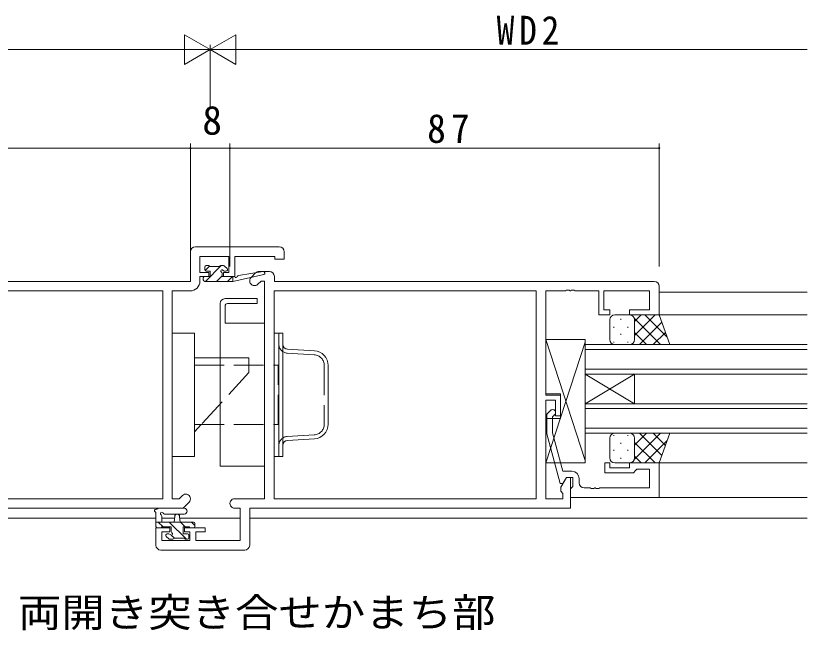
# Model space of a CAD drawing. Units: millimetres, scale not verified. Extents: x -841 to 292, y -594 to 212.
# Drawn here: x -82.2 to 78.2, y -116.4 to 8.2 of the extents above; entities that cross this region are included whole.
import ezdxf
from ezdxf.enums import TextEntityAlignment as Align

# ---------------------------------------------------------------- set-up
doc = ezdxf.new("R2010")
doc.units = ezdxf.units.MM
doc.header["$LTSCALE"] = 2
doc.linetypes.add('DASHED3', pattern=[4, 3, -1])
doc.layers.add('0-2_USER1', color=7, linetype='Continuous')
for name, color, linetype, lineweight in [('0-3_YKK_11', 7, 'Continuous', 9), ('0-4_YKK_12', 2, 'Continuous', 9), ('0-5_YKK_13', 4, 'Continuous', 9), ('0-6_YKK_D', 6, 'Continuous', 9)]:
    doc.layers.add(name, color=color, linetype=linetype, lineweight=lineweight)
doc.styles.add('ＭＳ ゴシック', font='')
doc.styles.get('ＭＳ ゴシック').set_extended_font_data('MS Gothic')

msp = doc.modelspace()

# ---------------------------------------------------------------- linework, layer by layer
at = {"layer": '0-3_YKK_11'}
for p, q in [((-46.76, -39.706), (-46.76, -45.706)), ((-28.76, -38.706), (-45.76, -38.706)), ((-27.76, -41.206), (-27.76, -39.706)), ((-44.83, -40.636), (-38.96, -40.636)), ((-44.83, -43.906), (-44.83, -40.636)), ((-38.96, -40.636), (-38.96, -43.906)), ((-37.76, -40.636), (-29.69, -40.636)), ((-37.76, -44.707), (-37.76, -40.636)), ((-29.69, -40.636), (-29.69, -41.206)), ((-29.69, -41.206), (-27.76, -41.206)), ((-43.06, -43.906), (-44.83, -43.906)), ((-44.83, -44.707), (-43.06, -44.707)), ((-44.83, -45.636), (-44.83, -44.707)), ((-43.06, -44.707), (-43.06, -43.906)), ((-40.06, -43.906), (-40.06, -44.707)), ((-38.96, -43.906), (-40.06, -43.906)), ((-40.06, -44.707), (-37.76, -44.707)), ((-33.553, -43.999), (-34.477, -44.924)), ((-30.76, -43.706), (-32.846, -43.706)), ((-29.76, -45.706), (-29.76, -44.707)), ((-46.76, -45.706), (-132.76, -45.706)), ((-33.113, -46.289), (-32.461, -45.636)), ((-32.461, -45.636), (-31.76, -45.636)), ((-31.76, -45.636), (-31.76, -89.776)), ((47.24, -45.706), (-29.76, -45.706)), ((-52.39, -47.636), (-108.83, -47.636)), ((-52.39, -47.636), (-108.83, -47.636)), ((-52.39, -89.776), (-52.39, -47.636)), ((-50.46, -47.636), (-46.83, -47.636)), ((-50.46, -89.776), (-50.46, -47.636)), ((23.31, -47.636), (-29.83, -47.636)), ((-29.83, -47.636), (-29.83, -89.776)), ((23.31, -47.636), (-29.83, -47.636)), ((23.31, -89.776), (23.31, -47.636)), ((25.24, -47.636), (29.282, -47.636)), ((25.24, -68.807), (25.24, -47.636)), ((29.282, -47.636), (29.465, -47.516)), ((29.465, -47.516), (30.015, -47.516)), ((30.015, -47.516), (30.198, -47.636)), ((30.198, -47.636), (30.282, -47.636)), ((30.282, -47.636), (30.465, -47.516)), ((30.465, -47.516), (31.015, -47.516)), ((31.015, -47.516), (31.198, -47.636)), ((31.198, -47.636), (36.04, -47.636)), ((36.04, -47.636), (36.04, -52.506)), ((37.04, -47.636), (46.31, -47.636)), ((37.04, -51.506), (37.04, -47.636)), ((46.31, -47.636), (46.31, -51.506)), ((48.24, -52.506), (48.24, -46.706)), ((36.04, -52.506), (38.24, -52.506)), ((38.24, -51.506), (37.04, -51.506)), ((38.24, -52.506), (38.24, -51.506)), ((42.24, -51.506), (42.24, -52.506)), ((46.31, -51.506), (42.24, -51.506)), ((42.24, -52.506), (48.24, -52.506)), ((28.24, -68.807), (25.24, -68.807)), ((28.24, -73.006), (28.24, -68.807)), ((25.24, -69.807), (27.24, -69.807)), ((25.24, -89.776), (25.24, -69.807)), ((27.24, -69.807), (27.24, -73.006)), ((26.216, -71.882), (25.44, -72.658)), ((25.44, -72.658), (25.44, -76.603)), ((26.64, -73.155), (27.064, -72.731)), ((26.64, -76.445), (26.64, -73.155)), ((27.24, -73.006), (28.24, -73.006)), ((25.44, -76.603), (28.147, -86.707)), ((28.72, -84.207), (26.64, -76.445)), ((37.24, -82.506), (37.24, -84.507)), ((38.24, -82.506), (37.24, -82.506)), ((38.24, -83.506), (38.24, -82.506)), ((42.24, -82.506), (42.24, -83.506)), ((48.24, -82.506), (42.24, -82.506)), ((48.24, -89.506), (48.24, -82.506)), ((30.54, -84.207), (28.72, -84.207)), ((37.24, -84.507), (43.04, -84.507)), ((42.24, -83.506), (38.24, -83.506)), ((43.04, -84.507), (43.54, -84.006)), ((43.54, -84.006), (43.74, -83.806)), ((43.74, -83.806), (46.31, -83.806)), ((46.31, -83.806), (46.31, -87.576)), ((29.44, -85.506), (28.31, -87.464)), ((28.747, -86.707), (29.44, -85.506)), ((30.24, -85.506), (29.44, -85.506)), ((29.44, -85.506), (30.74, -85.506)), ((30.24, -91.707), (30.24, -85.506)), ((30.74, -85.506), (30.74, -87.306)), ((32.04, -86.576), (32.04, -85.706)), ((28.147, -86.707), (28.747, -86.707)), ((28.31, -87.464), (28.31, -88.276)), ((30.54, -87.506), (30.24, -87.806)), ((30.24, -87.806), (30.24, -89.506)), ((30.74, -87.306), (30.54, -87.506)), ((34.282, -87.576), (33.04, -87.576)), ((34.465, -87.696), (34.282, -87.576)), ((35.015, -87.696), (34.465, -87.696)), ((35.198, -87.576), (35.015, -87.696)), ((35.282, -87.576), (35.198, -87.576)), ((35.465, -87.696), (35.282, -87.576)), ((36.015, -87.696), (35.465, -87.696)), ((36.198, -87.576), (36.015, -87.696)), ((46.31, -87.576), (36.198, -87.576)), ((-108.83, -89.776), (-52.39, -89.776)), ((-49.059, -89.776), (-50.46, -89.776)), ((-48.407, -89.124), (-49.059, -89.776)), ((-31.76, -89.776), (-37.795, -89.776)), ((-29.83, -89.776), (23.31, -89.776)), ((28.74, -89.776), (25.24, -89.776)), ((28.31, -88.276), (28.74, -88.707)), ((28.74, -88.707), (28.74, -89.776)), ((30.24, -89.506), (48.24, -89.506)), ((-48.26, -91.707), (-47.043, -90.489)), ((-115.76, -91.707), (-48.26, -91.707)), ((-37.795, -91.707), (-36.69, -91.707)), ((-36.69, -91.707), (-36.69, -98.276)), ((-34.76, -91.707), (30.24, -91.707)), ((-34.76, -99.206), (-34.76, -91.707)), ((-53.76, -95.706), (-53.76, -99.206)), ((-50.96, -95.706), (-53.76, -95.706)), ((-50.96, -96.506), (-50.96, -95.706)), ((-47.96, -95.706), (-47.96, -96.506)), ((-43.76, -95.706), (-47.96, -95.706)), ((-43.76, -96.506), (-43.76, -95.706)), ((-52.56, -96.506), (-50.96, -96.506)), ((-52.56, -98.276), (-52.56, -96.506)), ((-47.96, -96.506), (-46.86, -96.506)), ((-46.86, -96.506), (-46.86, -98.276)), ((-45.66, -96.506), (-43.76, -96.506)), ((-45.66, -98.276), (-45.66, -96.506)), ((-46.86, -98.276), (-52.56, -98.276)), ((-36.69, -98.276), (-45.66, -98.276)), ((-52.76, -100.206), (-35.76, -100.206))]:
    msp.add_line(p, q, dxfattribs=at)
for centre, radius, start, end in [((-45.76, -39.706), 1, 90, 179.99998), ((-28.76, -39.706), 1, 0, 89.99998), ((-32.846, -44.707), 1, 89.99997, 134.99997), ((-30.76, -44.707), 1, 0, 89.99998), ((-46.83, -45.636), 2, 270, 359.99998), ((-33.795, -45.606), 0.965, 134.99998, 315), ((47.24, -46.706), 1, 0, 89.99998), ((26.64, -72.306), 0.6, 314.99998, 135), ((30.54, -85.706), 1.5, 0, 89.99998), ((33.04, -86.576), 1, 180, 269.99998), ((-47.725, -89.807), 0.965, 314.99998, 135), ((-37.795, -90.742), 0.965, 89.99998, 270), ((-52.76, -99.206), 1, 180, 269.99998), ((-35.76, -99.206), 1, 270, 359.99998)]:
    msp.add_arc(centre, radius, start, end, dxfattribs=at)
at = {"layer": '0-4_YKK_12'}
for p, q in [((48.24, -47.906), (78.24, -47.906)), ((78.24, -52.506), (48.24, -52.506)), ((33.24, -64.506), (33.24, -58.507)), ((33.24, -58.507), (78.24, -58.507)), ((78.24, -59.506), (33.24, -59.506)), ((33.24, -63.506), (78.24, -63.506)), ((33.24, -70.506), (43.24, -64.506)), ((33.24, -64.506), (43.24, -70.506)), ((33.24, -64.506), (33.24, -70.506)), ((78.24, -64.506), (33.24, -64.506)), ((43.24, -64.506), (43.24, -70.506)), ((33.24, -76.506), (33.24, -70.506)), ((33.24, -70.506), (78.24, -70.506)), ((78.24, -71.506), (33.24, -71.506)), ((33.24, -75.506), (78.24, -75.506)), ((78.24, -76.506), (33.24, -76.506)), ((78.24, -82.506), (48.24, -82.506)), ((48.24, -89.506), (78.24, -89.506)), ((-53.761, -93.706), (-163.76, -93.706)), ((-49.99, -93.706), (-52.561, -93.706)), ((-36.69, -93.706), (-48.933, -93.706)), ((78.24, -93.706), (-34.76, -93.706))]:
    msp.add_line(p, q, dxfattribs=at)
at = {"layer": '0-5_YKK_13'}
for p, q in [((-43.86, -43.307), (-43.86, -42.807)), ((-43.771, -43.52), (-42.877, -42.626)), ((-43.712, -45.706), (-40.512, -42.506)), ((-43.56, -42.506), (-43.06, -42.506)), ((-42.86, -42.706), (-40.86, -42.706)), ((-40.66, -42.506), (-40.06, -42.506)), ((-39.848, -42.594), (-39.348, -43.094)), ((-43.86, -44.707), (-42.76, -44.707)), ((-42.76, -43.606), (-43.56, -43.606)), ((-42.76, -44.707), (-42.76, -43.606)), ((-41.467, -45.706), (-40.36, -44.599)), ((-40.36, -44.067), (-40.36, -44.707)), ((-40.36, -44.707), (-38.162, -44.707)), ((-39.56, -43.606), (-39.899, -43.606)), ((-39.222, -45.706), (-38.222, -44.707)), ((-38.162, -45.706), (-31.896, -44.299)), ((-38.162, -44.707), (-38.075, -44.692)), ((-38.162, -45.706), (-38.162, -44.707)), ((-37.049, -44.526), (-32.01, -43.71)), ((-44.16, -45.407), (-44.16, -45.006)), ((-43.86, -45.706), (-38.162, -45.706)), ((-39.759, -49.206), (-33.259, -49.206)), ((-33.259, -49.206), (-33.259, -50.206)), ((-40.759, -83.206), (-40.759, -50.206)), ((-39.759, -50.706), (-39.759, -54.206)), ((-33.259, -50.206), (-39.259, -50.206)), ((42.24, -52.506), (39.24, -52.506)), ((48.24, -52.506), (42.24, -52.506)), ((42.503, -52.506), (42.553, -52.557)), ((43.24, -53.835), (44.569, -52.506)), ((43.24, -56.664), (47.397, -52.506)), ((45.331, -52.506), (49.856, -57.031)), ((48.16, -52.506), (48.285, -52.631)), ((50.383, -58.507), (48.24, -52.506)), ((-39.759, -54.206), (-31.759, -54.206)), ((38.24, -57.506), (38.24, -53.506)), ((40.491, -53.51), (40.491, -53.31)), ((43.19, -53.193), (48.503, -58.507)), ((43.24, -57.506), (43.24, -53.506)), ((43.24, -53.506), (43.24, -57.506)), ((44.226, -58.507), (48.763, -53.97)), ((39.076, -55.125), (39.076, -54.925)), ((41.906, -55.125), (41.906, -54.925)), ((43.24, -56.072), (45.674, -58.507)), ((47.054, -58.507), (49.507, -56.054)), ((-50.46, -56.206), (-45.96, -56.206)), ((-50.46, -56.206), (-50.46, -81.206)), ((-45.96, -56.206), (-45.96, -81.206)), ((-29.83, -56.206), (-29.83, -81.206)), ((-28.83, -56.206), (-28.03, -56.206)), ((-28.83, -81.206), (-28.83, -56.206)), ((-28.03, -81.206), (-28.03, -56.206)), ((25.24, -57.506), (33.24, -82.006)), ((25.24, -57.506), (25.24, -68.506)), ((33.24, -57.506), (25.24, -57.506)), ((33.24, -82.506), (33.24, -57.506)), ((40.491, -56.54), (40.491, -56.34)), ((33.24, -58.007), (25.24, -82.506)), ((33.24, -82.006), (33.24, -58.007)), ((39.076, -58.093), (39.076, -57.955)), ((42.24, -58.507), (39.24, -58.507)), ((41.906, -58.107), (41.906, -57.955)), ((50.383, -58.507), (42.24, -58.507)), ((42.428, -58.089), (42.446, -58.107)), ((-27.089, -59.461), (-21.652, -59.784)), ((-34.96, -61.206), (-45.96, -61.206)), ((-34.96, -62.706), (-34.96, -61.206)), ((-18.83, -62.779), (-18.83, -74.633)), ((25.24, -68.506), (28.24, -68.506)), ((28.24, -68.506), (28.24, -73.506)), ((25.24, -73.506), (25.24, -82.506)), ((28.24, -73.506), (25.24, -73.506)), ((-44.585, -74.706), (-45.96, -76.206)), ((39.076, -76.92), (39.076, -77.058)), ((42.24, -76.507), (39.24, -76.507)), ((41.906, -76.906), (41.906, -77.058)), ((50.383, -76.506), (42.24, -76.507)), ((42.428, -76.924), (42.446, -76.906)), ((43.19, -81.82), (48.503, -76.506)), ((43.24, -78.941), (45.674, -76.506)), ((44.226, -76.506), (48.763, -81.043)), ((47.054, -76.506), (49.507, -78.959)), ((50.383, -76.506), (48.24, -82.506)), ((-21.652, -77.628), (-27.089, -77.952)), ((38.24, -77.507), (38.24, -81.507)), ((40.491, -78.473), (40.491, -78.673)), ((43.24, -77.507), (43.24, -81.507)), ((43.24, -81.507), (43.24, -77.906)), ((43.24, -78.349), (47.397, -82.506)), ((45.331, -82.506), (49.856, -77.982)), ((39.076, -79.888), (39.076, -80.088)), ((41.906, -79.888), (41.906, -80.088)), ((-50.46, -81.206), (-45.96, -81.206)), ((-29.83, -81.206), (-28.83, -81.206)), ((-28.83, -81.206), (-28.03, -81.206)), ((40.491, -81.503), (40.491, -81.703)), ((43.24, -81.178), (44.569, -82.506)), ((25.24, -82.506), (33.24, -82.506)), ((42.24, -82.506), (39.24, -82.506)), ((48.24, -82.506), (42.24, -82.506)), ((42.503, -82.506), (42.553, -82.456)), ((48.16, -82.506), (48.285, -82.382)), ((-53.761, -95.406), (-53.761, -92.726)), ((-48.033, -91.707), (-53.196, -91.707)), ((-48.033, -92.907), (-51.995, -92.909)), ((-53.761, -94.507), (-46.161, -94.507)), ((-53.296, -94.507), (-52.296, -95.506)), ((-52.561, -93.326), (-52.561, -94.507)), ((-51.051, -94.507), (-47.551, -98.007)), ((-50.061, -94.507), (-49.959, -93.362)), ((-48.861, -94.507), (-48.963, -93.362)), ((-48.806, -94.507), (-47.806, -95.506)), ((-46.561, -94.507), (-45.861, -95.206)), ((-52.861, -95.706), (-53.461, -95.706)), ((-50.661, -95.506), (-52.661, -95.506)), ((-50.661, -96.445), (-50.661, -95.506)), ((-48.261, -95.506), (-48.261, -96.906)), ((-46.962, -95.506), (-48.261, -95.506)), ((-46.161, -95.706), (-46.762, -95.706)), ((-45.861, -94.806), (-45.861, -95.406)), ((-51.174, -97.919), (-51.674, -97.419)), ((-51.461, -96.906), (-51.122, -96.906)), ((-50.646, -97.156), (-49.996, -97.806)), ((-48.061, -97.806), (-50.161, -97.806)), ((-48.261, -96.906), (-47.361, -96.906)), ((-47.061, -97.206), (-47.061, -97.707)), ((-50.361, -98.007), (-50.961, -98.007)), ((-47.361, -98.007), (-47.861, -98.007))]:
    msp.add_line(p, q, dxfattribs=at)
at = {"layer": '0-5_YKK_13', "linetype": 'DASHED3'}
for p, q in [((-27.137, -60.259), (-21.699, -60.583)), ((-45.96, -62.706), (-28.96, -62.706)), ((-34.96, -64.206), (-34.96, -62.706)), ((-28.96, -74.706), (-28.96, -62.706)), ((-19.63, -62.779), (-19.63, -74.633)), ((-34.96, -64.206), (-44.585, -74.706)), ((-45.96, -74.706), (-28.96, -74.706)), ((-21.699, -76.829), (-27.137, -77.153))]:
    msp.add_line(p, q, dxfattribs=at)
at = {"layer": '0-5_YKK_13'}
for points in [[(-31.759, -54.206), (-31.759, -83.206), (-40.759, -83.206)], [(-29.83, -56.206), (-28.83, -56.206), (-28.83, -81.206)]]:
    msp.add_lwpolyline(points, dxfattribs=at)
for centre, radius, start, end in [((-43.56, -42.807), 0.3, 90, 180), ((-43.56, -43.307), 0.3, 180, 270), ((-43.06, -42.706), 0.2, 0, 90), ((-40.66, -42.706), 0.2, 90, 180), ((-40.06, -42.807), 0.3, 45, 90), ((-39.56, -43.307), 0.3, 270, 45), ((-43.86, -45.006), 0.3, 90, 180), ((-40.36, -43.606), 0.25, 33.05573, 236.94426), ((-40.66, -44.067), 0.3, 0, 56.94426), ((-39.899, -43.307), 0.3, 213.05573, 270), ((-38.027, -44.989), 0.3, 39.19753, 99.19753), ((-37.562, -44.609), 0.3, 219.19753, 339.19753), ((-37.001, -44.822), 0.3, 99.19753, 159.19753), ((-31.962, -44.006), 0.3, 282.65862, 99.19753), ((-43.86, -45.407), 0.3, 180, 270), ((-39.759, -50.206), 1, 90, 180), ((-39.259, -50.706), 0.5, 90, 180), ((39.24, -53.506), 1, 90, 180), ((42.24, -53.506), 1, 0, 90), ((42.24, -53.506), 1, 0, 89.99989), ((39.24, -57.506), 1, 180, 270), ((42.24, -57.506), 1, 270, 0), ((-27.03, -58.463), 1, 180, 266.59355), ((-21.83, -62.779), 3, 0, 86.59355), ((-21.83, -74.633), 3, 273.40643, 0), ((39.24, -77.507), 1, 90, 180), ((42.24, -77.507), 1, 0, 90), ((-27.03, -78.95), 1, 93.40643, 180), ((39.24, -81.507), 1, 180, 270), ((42.24, -81.507), 1, 270, 0), ((42.24, -81.507), 1, 270.00009, 0), ((-53.761, -92.207), 0.3, 79.47121, 239.99998), ((-54.061, -92.726), 0.3, 0, 60), ((-53.652, -91.617), 0.3, 259.47121, 319.47121), ((-53.196, -92.006), 0.3, 90, 139.47121), ((-52.561, -92.806), 0.3, 19.18974, 239.99998), ((-51.995, -92.609), 0.3, 199.18974, 270.04022), ((-49.462, -93.406), 0.5, 5.09206, 174.90793), ((-48.034, -92.306), 0.6, 270.04022, 90.04022), ((-52.861, -93.326), 0.3, 0, 60), ((-46.161, -94.806), 0.3, 0, 90), ((-53.461, -95.406), 0.3, 180, 270), ((-52.861, -95.506), 0.2, 270, 0), ((-46.762, -95.506), 0.2, 180, 270), ((-46.161, -95.406), 0.3, 270, 0), ((-51.461, -97.206), 0.3, 90, 225), ((-51.122, -97.206), 0.3, 33.05573, 90), ((-50.661, -96.906), 0.25, 213.05573, 56.94426), ((-50.361, -96.445), 0.3, 180, 236.94426), ((-50.361, -97.806), 0.2, 270, 0), ((-47.861, -97.806), 0.2, 180, 270), ((-47.361, -97.206), 0.3, 0, 90), ((-47.361, -97.707), 0.3, 270, 0), ((-50.961, -97.707), 0.3, 225, 270)]:
    msp.add_arc(centre, radius, start, end, dxfattribs=at)
at = {"layer": '0-5_YKK_13', "linetype": 'DASHED3'}
for centre, radius, start, end in [((-27.03, -58.463), 1.8, 180, 266.59355), ((-21.83, -62.779), 2.2, 0, 86.59355), ((-21.83, -74.633), 2.2, 273.40643, 0), ((-27.03, -78.95), 1.8, 93.40643, 180)]:
    msp.add_arc(centre, radius, start, end, dxfattribs=at)
at = {"layer": '0-6_YKK_D'}
for p, q in [((-47.956, 4.294), (-47.956, -1.706)), ((-42.76, 1.294), (-47.956, 4.294)), ((-42.76, 1.294), (-37.564, 4.294)), ((-37.564, -1.706), (-37.564, 4.294)), ((-42.76, -10.706), (-42.76, 2.294)), ((-42.76, -9.706), (-42.76, 2.294)), ((-48.76, 1.294), (-163.76, 1.294)), ((-42.76, 1.294), (-53.152, 1.294)), ((-42.76, 1.294), (-47.956, -1.706)), ((-42.76, 1.294), (-32.368, 1.294)), ((-42.76, 1.294), (-37.564, -1.706)), ((-36.76, 1.294), (78.24, 1.294)), ((-46.76, -18.706), (-133.76, -18.706)), ((-46.76, -42.706), (-46.76, -17.706)), ((-46.76, -42.706), (-46.76, -17.706)), ((-46.76, -18.706), (-38.76, -18.706)), ((-38.76, -42.706), (-38.76, -17.706)), ((-38.76, -42.706), (-38.76, -17.706)), ((-38.76, -18.706), (48.24, -18.706)), ((48.24, -42.706), (48.24, -17.706))]:
    msp.add_line(p, q, dxfattribs=at)
for centre, start, end in [((-46.76, -18.706), 0, 180), ((-46.76, -18.706), 0, 180), ((-46.76, -18.706), 180, 0), ((-46.76, -18.706), 180, 0), ((-38.76, -18.706), 0, 180), ((-38.76, -18.706), 0, 180), ((-38.76, -18.706), 180, 0), ((-38.76, -18.706), 180, 0), ((48.24, -18.706), 0, 180), ((48.24, -18.706), 180, 0)]:
    msp.add_arc(centre, 0.106, start, end, dxfattribs=at)

# ---------------------------------------------------------------- texts
at = {"layer": '0-2_USER1', "style": 'ＭＳ ゴシック', "width": 1.1}
msp.add_text('両開き突き合せかまち部', height=5.865, dxfattribs=at).set_placement((-81.728, -117.551), align=Align.BOTTOM_LEFT)
at = {"layer": '0-6_YKK_D', "color": 7, "style": 'ＭＳ ゴシック'}
msp.add_text('8', height=5.865, dxfattribs=at).set_placement((-44.36, -17.706), align=Align.BOTTOM_LEFT)
at = {"layer": '0-6_YKK_D', "color": 7, "char_height": 5.865, "attachment_point": 7, "style": 'ＭＳ ゴシック'}
for s, insert in [('\\T1.27;\\W0.9;WD2', (15.3, 2.294)), ('\\T1.27;\\W0.95;87', (1.22, -17.706))]:
    msp.add_mtext(s, dxfattribs=dict(at, insert=insert))

doc.saveas('drawing.dxf')
